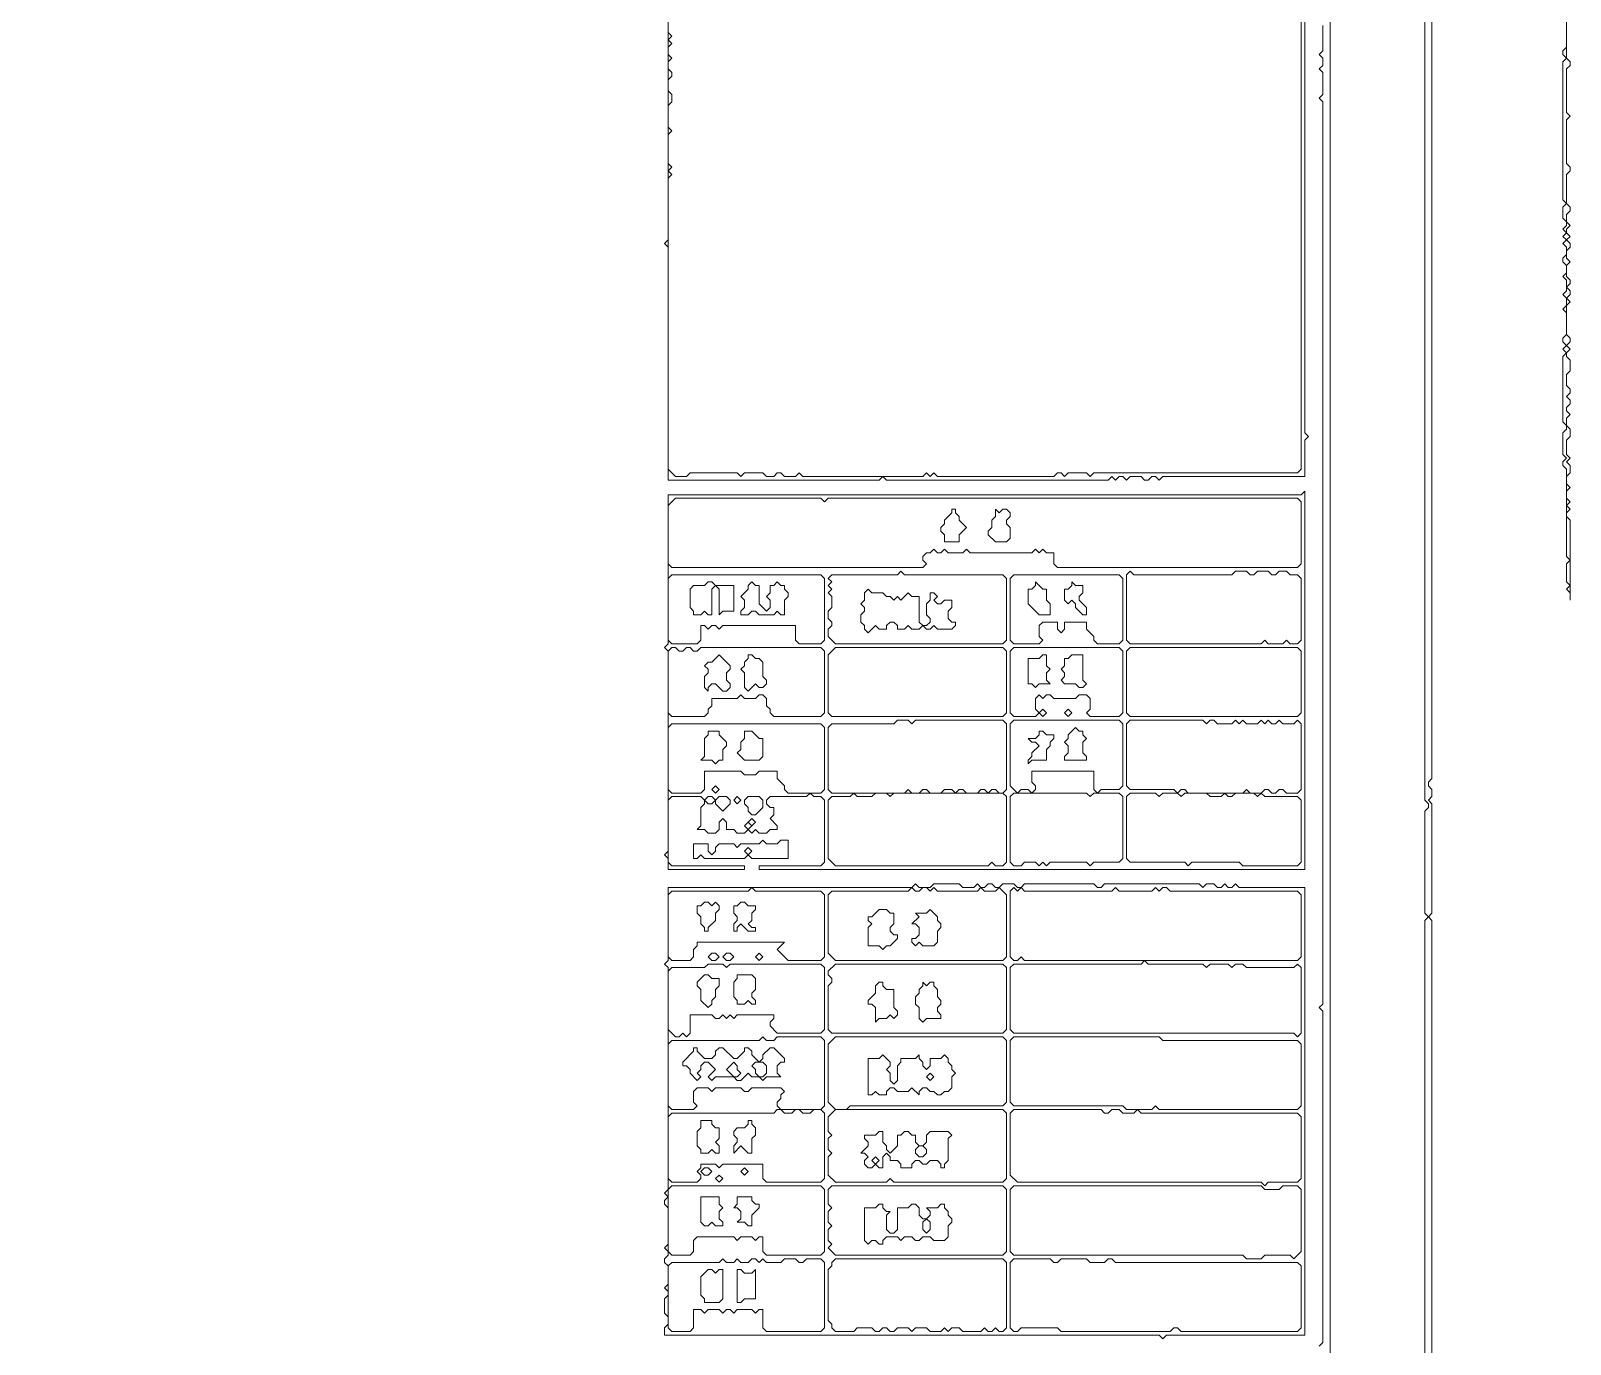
# Model space of a CAD drawing. Extents: x 4 to 2473, y 19 to 1752.
# Drawn here: x 2049.8 to 2473, y 260.5 to 621.5 of the extents above; entities that cross this region are included whole.
import ezdxf

# ---------------------------------------------------------------- set-up
doc = ezdxf.new("R2010")
doc.units = 0
doc.layers.add('TRACE_CURVE', color=3, linetype='Continuous', lineweight=0)
doc.layers.add('TRACE_TEXT_SYMBOL', color=6, linetype='Continuous', lineweight=0)

msp = doc.modelspace()

# ---------------------------------------------------------------- linework, layer by layer
at = {"layer": 'TRACE_CURVE', "color": 3}
for points in [[(2225, 1532), (2225, 564), (2224, 563), (2225, 562), (2225, 498), (2283, 498), (2284, 499), (2285, 498), (2346, 498), (2347, 499), (2348, 498), (2349, 499), (2350, 499), (2351, 498), (2352, 499), (2355, 499), (2356, 498), (2357, 498), (2358, 499), (2359, 499), (2360, 498), (2361, 499), (2400, 499), (2400, 509), (2401, 510), (2400, 511), (2400, 654)], [(2009, 50), (2062, 50), (2063, 51), (2065, 51), (2066, 50), (2075, 50), (2076, 51), (2077, 50), (2080, 50), (2081, 51), (2211, 51), (2212, 52), (2227, 52), (2228, 51), (2230, 51), (2231, 52), (2232, 51), (2233, 52), (2399, 52), (2400, 53), (2401, 53), (2402, 52), (2407, 52), (2407, 913)], [(2435, 25), (2435, 377), (2434, 378), (2435, 379), (2435, 409), (2434, 410), (2435, 411), (2435, 413), (2434, 414), (2434, 415), (2435, 416), (2435, 821)], [(2399, 816), (2399, 501), (2398, 500), (2342, 500), (2341, 499), (2340, 500), (2335, 500), (2334, 499), (2333, 500), (2332, 500), (2331, 499), (2299, 499), (2298, 500), (2297, 499), (2296, 500), (2295, 499), (2262, 499), (2261, 500), (2260, 499), (2257, 499), (2256, 500), (2255, 500), (2254, 499), (2252, 499), (2251, 500), (2246, 500), (2245, 499)], [(2433, 690), (2433, 410), (2434, 409), (2434, 408), (2433, 407), (2433, 379), (2434, 378), (2433, 377), (2433, 173)], [(2472, 677), (2472, 617), (2471, 616), (2471, 615)], [(2473, 613), (2472, 614), (2472, 629)], [(2245, 499), (2244, 500), (2231, 500), (2230, 499), (2227, 499), (2225, 501), (2225, 581), (2226, 582), (2225, 583), (2226, 584), (2225, 585), (2225, 593), (2226, 594), (2225, 595), (2225, 601), (2226, 602), (2226, 604), (2225, 605), (2225, 608), (2226, 609), (2226, 610), (2225, 611), (2225, 613), (2226, 614), (2225, 615), (2225, 617), (2226, 618), (2225, 619), (2226, 620), (2225, 621), (2225, 623)], [(2405, 623), (2405, 616), (2404, 615), (2405, 614), (2405, 612), (2404, 611), (2405, 610), (2405, 604), (2404, 603), (2405, 602), (2405, 354), (2404, 353), (2405, 352), (2405, 261), (2404, 260)], [(2471, 615), (2472, 614), (2471, 613), (2471, 575), (2472, 574), (2471, 573), (2471, 570), (2472, 569), (2472, 568), (2471, 567), (2472, 566), (2471, 565), (2472, 564), (2471, 563), (2472, 562), (2472, 560), (2471, 559), (2471, 558), (2472, 557), (2472, 555), (2471, 554), (2472, 553), (2472, 550), (2471, 549), (2472, 548), (2472, 546), (2471, 545), (2472, 544), (2472, 538), (2471, 537), (2471, 536), (2472, 535), (2471, 534), (2472, 533), (2471, 532), (2471, 514), (2472, 513), (2472, 512), (2471, 511), (2471, 505), (2472, 504), (2471, 503), (2471, 502), (2472, 501), (2472, 477), (2473, 476), (2472, 475), (2472, 470), (2473, 469), (2472, 468), (2473, 467), (2473, 465), (2473, 487), (2472, 488), (2472, 489), (2473, 490), (2472, 491), (2473, 492), (2472, 493), (2472, 495), (2473, 496), (2472, 497), (2472, 499), (2473, 500)], [(2473, 500), (2473, 502), (2472, 503), (2473, 504), (2472, 505), (2472, 509), (2473, 510), (2473, 512), (2472, 513), (2472, 515), (2473, 516), (2472, 517), (2472, 518), (2473, 519), (2473, 520), (2472, 521), (2473, 522), (2473, 523), (2472, 524), (2472, 527), (2473, 528), (2473, 531), (2472, 532), (2472, 533), (2473, 534), (2472, 535), (2473, 536), (2473, 537), (2472, 538), (2472, 546), (2473, 547), (2472, 548), (2473, 549), (2473, 550), (2472, 551), (2473, 552), (2473, 553), (2472, 554), (2472, 557), (2473, 558), (2472, 559), (2472, 561), (2473, 562), (2473, 563), (2472, 564), (2473, 565), (2472, 566), (2472, 567), (2473, 568), (2472, 569), (2472, 571), (2473, 572), (2473, 573), (2472, 574), (2472, 582), (2473, 583), (2473, 584), (2472, 585), (2472, 597), (2473, 598), (2472, 599), (2472, 611), (2473, 612), (2473, 613)], [(2293, 387), (2292, 386), (2225, 386), (2225, 366), (2224, 365), (2225, 364), (2225, 303), (2224, 302), (2225, 301), (2224, 300), (2224, 299), (2225, 298), (2225, 288), (2224, 287), (2225, 286), (2225, 285), (2224, 284), (2224, 283), (2225, 282), (2225, 277), (2224, 276), (2225, 275), (2225, 274), (2224, 273), (2224, 269), (2225, 268), (2225, 266), (2224, 265), (2224, 263), (2360, 263), (2361, 262), (2362, 263), (2400, 263), (2400, 386), (2382, 386), (2381, 387), (2380, 386), (2379, 386), (2378, 387), (2377, 386), (2376, 386), (2375, 387), (2373, 387), (2372, 386), (2371, 387), (2345, 387), (2344, 386), (2343, 386), (2342, 387), (2323, 387), (2322, 386), (2321, 386), (2320, 387), (2317, 387), (2316, 386), (2315, 386), (2314, 387), (2313, 387), (2312, 386), (2311, 386), (2310, 387), (2309, 386), (2306, 386), (2305, 387)], [(2305, 387), (2298, 387), (2297, 386), (2294, 386), (2293, 387)]]:
    msp.add_lwpolyline(points, dxfattribs=at)
for points in [[(2400, 495), (2399, 494), (2225, 494), (2225, 453), (2224, 452), (2225, 451), (2225, 396), (2224, 395), (2225, 394), (2225, 391), (2246, 391), (2246, 392), (2226, 392), (2225, 393), (2225, 410), (2226, 411), (2234, 411), (2235, 410), (2235, 409), (2234, 408), (2234, 403), (2233, 402), (2235, 402), (2236, 401), (2238, 401), (2239, 402), (2239, 404), (2240, 405), (2241, 404), (2241, 402), (2243, 402), (2244, 401), (2246, 401), (2247, 402), (2248, 401), (2249, 402), (2250, 401), (2252, 401), (2253, 402), (2255, 402), (2255, 403), (2253, 405), (2254, 406), (2254, 408), (2253, 408), (2252, 409), (2252, 410), (2253, 411), (2263, 411), (2264, 412), (2265, 411), (2267, 411), (2268, 410), (2268, 393), (2267, 392), (2250, 392), (2250, 391), (2400, 391)], [(2227, 493), (2267, 493), (2268, 492), (2269, 493), (2398, 493), (2399, 492), (2399, 475), (2398, 474), (2332, 474), (2331, 475), (2331, 478), (2329, 478), (2328, 479), (2327, 478), (2326, 479), (2325, 478), (2308, 478), (2307, 479), (2306, 478), (2302, 478), (2301, 479), (2300, 478), (2299, 478), (2298, 479), (2297, 478), (2296, 478), (2295, 477), (2295, 476), (2296, 475), (2295, 474), (2226, 474), (2225, 475), (2225, 491)], [(2225, 471), (2226, 472), (2267, 472), (2268, 471), (2268, 454), (2267, 453), (2261, 453), (2260, 454), (2260, 458), (2240, 458), (2239, 457), (2238, 458), (2237, 458), (2236, 457), (2235, 458), (2234, 458), (2234, 454), (2233, 453), (2226, 453), (2225, 454)], [(2288, 472), (2289, 473), (2290, 472), (2317, 472), (2318, 471), (2318, 454), (2317, 453), (2271, 453), (2269, 455), (2269, 457), (2270, 458), (2270, 459), (2269, 460), (2269, 462), (2270, 463), (2270, 466), (2269, 467), (2270, 468), (2269, 469), (2270, 470), (2269, 471), (2270, 472)], [(2319, 471), (2320, 472), (2349, 472), (2350, 471), (2350, 454), (2349, 453), (2343, 453), (2342, 454), (2342, 455), (2340, 457), (2340, 459), (2334, 459), (2334, 457), (2333, 456), (2332, 457), (2332, 459), (2328, 459), (2327, 458), (2327, 455), (2328, 454), (2327, 453), (2320, 453), (2319, 454)], [(2351, 472), (2352, 473), (2353, 472), (2380, 472), (2381, 473), (2384, 473), (2385, 472), (2386, 472), (2387, 473), (2390, 473), (2391, 472), (2392, 472), (2393, 473), (2395, 473), (2396, 472), (2398, 472), (2399, 471), (2399, 454), (2398, 453), (2396, 453), (2395, 454), (2394, 453), (2390, 453), (2389, 454), (2388, 453), (2352, 453), (2351, 454)], [(2225, 451), (2226, 452), (2227, 452), (2228, 451), (2229, 451), (2230, 452), (2231, 452), (2232, 451), (2233, 451), (2234, 452), (2267, 452), (2268, 451), (2268, 434), (2267, 433), (2254, 433), (2253, 434), (2253, 435), (2252, 436), (2252, 438), (2251, 439), (2250, 439), (2249, 438), (2246, 438), (2245, 439), (2244, 438), (2237, 438), (2237, 436), (2236, 435), (2236, 434), (2235, 433), (2226, 433), (2225, 434)], [(2271, 452), (2317, 452), (2318, 451), (2318, 434), (2317, 433), (2270, 433), (2269, 434), (2269, 450)], [(2319, 451), (2320, 452), (2349, 452), (2350, 451), (2350, 434), (2349, 433), (2341, 433), (2340, 434), (2341, 435), (2341, 438), (2340, 439), (2338, 439), (2337, 438), (2331, 438), (2330, 439), (2329, 439), (2328, 438), (2327, 439), (2326, 438), (2326, 435), (2327, 434), (2326, 433), (2320, 433), (2319, 434)], [(2351, 451), (2352, 452), (2398, 452), (2399, 451), (2399, 434), (2398, 433), (2352, 433), (2351, 434)], [(2287, 431), (2288, 432), (2291, 432), (2292, 431), (2293, 432), (2317, 432), (2318, 431), (2318, 413), (2317, 412), (2316, 412), (2315, 413), (2314, 413), (2313, 412), (2312, 413), (2311, 413), (2310, 412), (2307, 412), (2306, 413), (2305, 413), (2304, 412), (2303, 413), (2301, 413), (2300, 412), (2297, 412), (2296, 413), (2295, 413), (2294, 412), (2292, 412), (2291, 413), (2290, 412), (2270, 412), (2269, 413), (2269, 430), (2270, 431)], [(2319, 431), (2320, 432), (2349, 432), (2350, 431), (2350, 414), (2349, 413), (2344, 413), (2343, 412), (2342, 413), (2342, 418), (2325, 418), (2325, 415), (2326, 414), (2326, 413), (2325, 412), (2324, 413), (2322, 413), (2321, 412), (2319, 414)], [(2327, 434), (2328, 435), (2329, 434), (2328, 433)], [(2334, 434), (2335, 435), (2336, 434), (2335, 433)], [(2351, 431), (2352, 432), (2372, 432), (2373, 431), (2374, 432), (2375, 432), (2376, 431), (2380, 431), (2381, 432), (2382, 431), (2383, 432), (2384, 431), (2387, 431), (2388, 432), (2389, 431), (2390, 432), (2391, 431), (2392, 431), (2393, 432), (2394, 431), (2397, 431), (2398, 432), (2399, 431), (2399, 413), (2398, 412), (2395, 412), (2394, 413), (2393, 413), (2392, 412), (2391, 412), (2390, 413), (2389, 413), (2388, 412), (2385, 412), (2384, 413), (2383, 412), (2368, 412), (2367, 413), (2366, 413), (2365, 412), (2364, 413), (2352, 413), (2351, 414)], [(2225, 430), (2226, 431), (2267, 431), (2268, 430), (2268, 413), (2267, 412), (2258, 412), (2257, 413), (2257, 414), (2255, 416), (2255, 418), (2250, 418), (2249, 417), (2246, 417), (2245, 418), (2235, 418), (2235, 413), (2234, 412), (2226, 412), (2225, 413)], [(2235, 410), (2236, 411), (2237, 411), (2238, 410), (2237, 409), (2236, 409)], [(2237, 413), (2238, 414), (2239, 413), (2238, 412)], [(2238, 410), (2239, 411), (2241, 411), (2242, 410), (2242, 409), (2240, 407), (2238, 409)], [(2243, 410), (2244, 411), (2245, 410), (2244, 409)], [(2246, 410), (2247, 411), (2250, 411), (2251, 410), (2251, 408), (2249, 406), (2248, 406), (2247, 407), (2247, 408), (2246, 409)], [(2275, 411), (2276, 412), (2277, 411), (2281, 411), (2282, 412), (2285, 412), (2286, 411), (2287, 412), (2317, 412), (2318, 411), (2318, 393), (2317, 392), (2315, 392), (2314, 393), (2313, 392), (2271, 392), (2269, 394), (2269, 410), (2270, 411)], [(2319, 411), (2320, 412), (2340, 412), (2341, 411), (2342, 412), (2349, 412), (2350, 411), (2350, 394), (2349, 393), (2342, 393), (2341, 392), (2340, 393), (2330, 393), (2329, 392), (2328, 393), (2327, 392), (2326, 393), (2323, 393), (2322, 392), (2320, 392), (2319, 393)], [(2351, 411), (2352, 412), (2359, 412), (2360, 411), (2361, 412), (2365, 412), (2366, 411), (2367, 412), (2373, 412), (2374, 411), (2377, 411), (2378, 412), (2379, 411), (2380, 411), (2381, 412), (2386, 412), (2387, 411), (2388, 412), (2389, 411), (2398, 411), (2399, 410), (2399, 393), (2398, 392), (2383, 392), (2382, 393), (2369, 393), (2368, 392), (2367, 393), (2352, 393), (2351, 394)], [(2246, 403), (2247, 404), (2248, 403), (2247, 402)], [(2247, 404), (2248, 405), (2249, 404), (2248, 403)], [(2247, 385), (2248, 386), (2249, 385), (2267, 385), (2268, 384), (2268, 367), (2267, 366), (2258, 366), (2255, 369), (2257, 371), (2233, 371), (2233, 370), (2232, 369), (2232, 367), (2231, 366), (2226, 366), (2225, 367), (2225, 384), (2226, 385)], [(2291, 385), (2292, 386), (2293, 385), (2294, 385), (2295, 386), (2296, 386), (2297, 385), (2298, 386), (2299, 385), (2310, 385), (2311, 386), (2312, 385), (2315, 385), (2316, 386), (2318, 384), (2318, 367), (2317, 366), (2271, 366), (2269, 368), (2269, 384), (2270, 385)], [(2319, 385), (2320, 386), (2321, 385), (2322, 386), (2323, 385), (2347, 385), (2348, 386), (2349, 385), (2358, 385), (2359, 386), (2360, 385), (2361, 386), (2362, 386), (2363, 385), (2398, 385), (2399, 384), (2399, 367), (2398, 366), (2323, 366), (2322, 367), (2321, 366), (2320, 366), (2319, 367)], [(2235, 364), (2236, 365), (2240, 365), (2241, 364), (2242, 365), (2267, 365), (2268, 364), (2268, 347), (2267, 346), (2255, 346), (2253, 348), (2253, 349), (2254, 350), (2254, 351), (2244, 351), (2243, 350), (2242, 351), (2241, 350), (2240, 351), (2239, 350), (2238, 350), (2237, 351), (2231, 351), (2231, 346), (2230, 345), (2229, 346), (2228, 345), (2227, 345), (2225, 347), (2225, 363), (2226, 364)], [(2236, 367), (2237, 368), (2238, 368), (2239, 367), (2238, 366), (2237, 366)], [(2240, 367), (2241, 368), (2242, 368), (2243, 367), (2242, 366), (2241, 366)], [(2249, 367), (2250, 368), (2251, 367), (2250, 366)], [(2271, 365), (2317, 365), (2318, 364), (2318, 347), (2317, 346), (2270, 346), (2269, 347), (2269, 359), (2270, 360), (2270, 361), (2269, 362), (2269, 363)], [(2355, 365), (2356, 366), (2357, 365), (2372, 365), (2373, 364), (2374, 365), (2379, 365), (2380, 364), (2381, 365), (2383, 365), (2384, 364), (2397, 364), (2398, 365), (2399, 364), (2399, 346), (2398, 345), (2397, 346), (2320, 346), (2319, 347), (2319, 364), (2320, 365)], [(2250, 344), (2251, 345), (2252, 344), (2254, 344), (2255, 345), (2267, 345), (2268, 344), (2268, 326), (2267, 325), (2256, 325), (2255, 326), (2255, 327), (2256, 328), (2256, 329), (2257, 330), (2256, 331), (2248, 331), (2247, 330), (2246, 330), (2245, 331), (2238, 331), (2237, 330), (2236, 331), (2233, 331), (2232, 330), (2232, 327), (2233, 326), (2232, 325), (2226, 325), (2225, 326), (2225, 343), (2226, 344)], [(2271, 345), (2317, 345), (2318, 344), (2318, 327), (2317, 326), (2275, 326), (2274, 325), (2271, 325), (2269, 327), (2269, 343)], [(2319, 344), (2320, 345), (2360, 345), (2361, 344), (2398, 344), (2399, 343), (2399, 326), (2398, 325), (2360, 325), (2359, 326), (2358, 325), (2351, 325), (2350, 326), (2320, 326), (2319, 327)], [(2254, 324), (2255, 325), (2256, 325), (2257, 324), (2259, 324), (2260, 325), (2261, 325), (2262, 324), (2264, 324), (2265, 325), (2267, 325), (2268, 324), (2268, 306), (2267, 305), (2252, 305), (2251, 306), (2251, 310), (2240, 310), (2239, 309), (2238, 310), (2234, 310), (2234, 309), (2233, 308), (2234, 307), (2234, 306), (2233, 305), (2226, 305), (2225, 306), (2225, 323), (2226, 324)], [(2271, 325), (2317, 325), (2318, 324), (2318, 306), (2317, 305), (2287, 305), (2286, 306), (2285, 305), (2271, 305), (2269, 307), (2269, 312), (2270, 313), (2269, 314), (2269, 317), (2270, 318), (2269, 319), (2269, 323)], [(2319, 324), (2320, 325), (2344, 325), (2345, 324), (2346, 324), (2347, 325), (2349, 325), (2350, 324), (2353, 324), (2354, 325), (2355, 324), (2398, 324), (2399, 323), (2399, 306), (2398, 305), (2390, 305), (2389, 304), (2388, 305), (2321, 305), (2319, 307)], [(2234, 308), (2235, 309), (2236, 309), (2237, 308), (2236, 307), (2235, 307)], [(2245, 308), (2246, 309), (2247, 308), (2246, 307)], [(2238, 306), (2239, 307), (2240, 306), (2239, 305)], [(2225, 303), (2226, 304), (2267, 304), (2268, 303), (2268, 286), (2267, 285), (2252, 285), (2251, 286), (2251, 290), (2250, 290), (2249, 289), (2248, 290), (2245, 290), (2244, 289), (2243, 290), (2233, 290), (2232, 289), (2232, 286), (2231, 285), (2226, 285), (2225, 286)], [(2269, 303), (2270, 304), (2317, 304), (2318, 303), (2318, 286), (2317, 285), (2271, 285), (2269, 287), (2270, 288), (2269, 289), (2269, 292), (2270, 293), (2269, 294), (2269, 297), (2270, 298), (2269, 299)], [(2319, 303), (2320, 304), (2388, 304), (2389, 303), (2393, 303), (2394, 304), (2398, 304), (2399, 303), (2399, 286), (2397, 284), (2396, 285), (2389, 285), (2388, 284), (2384, 284), (2383, 285), (2320, 285), (2319, 286)], [(2239, 283), (2240, 284), (2241, 283), (2243, 283), (2244, 284), (2245, 283), (2247, 283), (2248, 284), (2249, 284), (2250, 283), (2251, 284), (2252, 283), (2256, 283), (2257, 284), (2260, 284), (2261, 283), (2262, 283), (2263, 284), (2267, 284), (2268, 283), (2268, 265), (2267, 264), (2252, 264), (2251, 265), (2251, 270), (2250, 270), (2249, 269), (2248, 270), (2244, 270), (2243, 269), (2242, 270), (2241, 270), (2240, 269), (2239, 270), (2236, 270), (2235, 269), (2234, 270), (2232, 270), (2232, 265), (2231, 264), (2226, 264), (2225, 265), (2225, 282), (2226, 283)], [(2270, 283), (2271, 284), (2317, 284), (2318, 283), (2318, 265), (2317, 264), (2316, 264), (2315, 265), (2314, 264), (2313, 264), (2312, 265), (2311, 264), (2306, 264), (2305, 265), (2303, 265), (2302, 264), (2301, 265), (2300, 264), (2297, 264), (2296, 265), (2293, 265), (2292, 264), (2291, 265), (2288, 265), (2287, 264), (2286, 264), (2285, 265), (2284, 265), (2283, 264), (2282, 264), (2281, 265), (2277, 265), (2276, 264), (2271, 264), (2270, 265), (2270, 266), (2269, 267), (2269, 281), (2270, 282)], [(2319, 283), (2320, 284), (2330, 284), (2331, 283), (2332, 283), (2333, 284), (2340, 284), (2341, 283), (2345, 283), (2346, 284), (2347, 284), (2348, 283), (2398, 283), (2399, 282), (2399, 265), (2398, 264), (2366, 264), (2365, 265), (2364, 265), (2363, 264), (2333, 264), (2332, 265), (2322, 265), (2321, 264), (2320, 264), (2319, 265)]]:
    msp.add_lwpolyline(points, close=True, dxfattribs=at)
at = {"layer": 'TRACE_TEXT_SYMBOL', "color": 6}
for points in [[(2303, 490), (2303, 489), (2301, 487), (2301, 486), (2300, 485), (2300, 484), (2301, 483), (2301, 481), (2305, 481), (2305, 483), (2307, 485), (2305, 487), (2305, 488), (2304, 489), (2304, 490)], [(2315, 490), (2315, 488), (2314, 487), (2314, 485), (2313, 484), (2313, 483), (2315, 481), (2318, 481), (2319, 482), (2319, 485), (2318, 486), (2318, 487), (2319, 488), (2319, 489), (2318, 490), (2317, 490), (2316, 489)], [(2236, 470), (2235, 469), (2232, 469), (2231, 468), (2231, 463), (2232, 462), (2232, 461), (2234, 461), (2235, 462), (2236, 461), (2237, 461), (2237, 468), (2238, 469), (2239, 468), (2239, 461), (2240, 462), (2243, 462), (2243, 469), (2238, 469), (2237, 470)], [(2248, 470), (2247, 469), (2247, 468), (2245, 466), (2246, 465), (2246, 463), (2245, 462), (2245, 461), (2247, 461), (2248, 462), (2249, 462), (2250, 461), (2254, 461), (2255, 462), (2256, 461), (2257, 461), (2257, 465), (2258, 466), (2258, 467), (2257, 468), (2257, 469), (2256, 469), (2255, 470), (2254, 469), (2253, 469), (2253, 467), (2252, 466), (2253, 465), (2253, 463), (2252, 462), (2250, 464), (2250, 469), (2249, 469)], [(2326, 470), (2326, 469), (2325, 468), (2324, 468), (2324, 464), (2327, 461), (2330, 461), (2330, 464), (2329, 465), (2329, 468), (2328, 468)], [(2336, 470), (2336, 469), (2335, 468), (2334, 468), (2334, 465), (2335, 464), (2336, 465), (2337, 464), (2337, 463), (2339, 461), (2340, 461), (2340, 463), (2338, 465), (2338, 466), (2339, 467), (2339, 469), (2337, 469)], [(2280, 468), (2279, 467), (2279, 465), (2278, 464), (2279, 463), (2279, 462), (2278, 461), (2278, 459), (2279, 458), (2279, 457), (2280, 456), (2282, 458), (2283, 457), (2285, 457), (2285, 458), (2286, 459), (2287, 459), (2288, 458), (2288, 457), (2290, 457), (2291, 458), (2292, 457), (2294, 457), (2295, 458), (2296, 457), (2297, 457), (2298, 458), (2299, 457), (2303, 457), (2304, 458), (2304, 459), (2303, 459), (2302, 460), (2302, 462), (2303, 463), (2303, 465), (2301, 465), (2300, 464), (2299, 464), (2298, 465), (2299, 466), (2298, 467), (2297, 467), (2297, 465), (2296, 464), (2296, 461), (2297, 460), (2297, 459), (2296, 458), (2295, 458), (2294, 459), (2294, 466), (2292, 466), (2291, 467), (2289, 465), (2288, 466), (2287, 465), (2286, 466), (2285, 466), (2284, 467), (2281, 467)], [(2239, 450), (2237, 448), (2236, 448), (2235, 447), (2236, 446), (2236, 445), (2235, 444), (2235, 441), (2236, 440), (2236, 441), (2237, 442), (2238, 442), (2240, 440), (2241, 440), (2242, 441), (2242, 442), (2241, 443), (2241, 445), (2242, 446), (2242, 447)], [(2247, 450), (2247, 449), (2246, 448), (2246, 447), (2245, 446), (2246, 445), (2246, 441), (2247, 440), (2249, 442), (2250, 441), (2251, 441), (2252, 442), (2252, 443), (2251, 444), (2251, 448), (2250, 449), (2249, 449), (2248, 450)], [(2328, 450), (2327, 449), (2324, 449), (2324, 442), (2325, 442), (2326, 441), (2327, 442), (2330, 442), (2329, 443), (2329, 445), (2330, 446), (2329, 447), (2329, 450)], [(2336, 450), (2335, 449), (2334, 449), (2334, 447), (2333, 446), (2334, 445), (2334, 444), (2333, 443), (2334, 442), (2337, 442), (2338, 441), (2339, 441), (2340, 442), (2339, 443), (2339, 450)], [(2236, 429), (2236, 428), (2235, 427), (2235, 422), (2234, 421), (2237, 421), (2238, 420), (2239, 421), (2240, 421), (2240, 424), (2241, 425), (2241, 426), (2239, 428), (2239, 429)], [(2246, 429), (2246, 427), (2245, 426), (2245, 424), (2244, 423), (2246, 421), (2250, 421), (2251, 422), (2251, 427), (2250, 427), (2248, 429)], [(2327, 429), (2327, 428), (2326, 427), (2324, 427), (2325, 426), (2326, 426), (2327, 425), (2325, 423), (2325, 422), (2324, 421), (2324, 420), (2325, 421), (2329, 421), (2329, 424), (2330, 425), (2330, 426), (2331, 427), (2331, 428), (2329, 428), (2328, 429)], [(2337, 430), (2335, 428), (2335, 427), (2334, 426), (2335, 425), (2335, 423), (2334, 422), (2334, 421), (2340, 421), (2340, 422), (2339, 423), (2339, 426), (2340, 427), (2339, 428), (2339, 429), (2338, 429)], [(2251, 399), (2250, 398), (2245, 398), (2244, 397), (2243, 398), (2239, 398), (2238, 397), (2238, 396), (2237, 395), (2236, 396), (2236, 398), (2232, 398), (2232, 394), (2233, 394), (2234, 395), (2235, 394), (2246, 394), (2247, 395), (2248, 394), (2258, 394), (2258, 399), (2256, 399), (2255, 398), (2252, 398)], [(2246, 396), (2247, 397), (2248, 396), (2247, 395)], [(2235, 382), (2234, 381), (2233, 381), (2233, 379), (2234, 378), (2234, 376), (2235, 375), (2235, 374), (2236, 374), (2236, 375), (2238, 377), (2238, 379), (2239, 380), (2239, 381), (2238, 382), (2237, 381), (2236, 382)], [(2245, 382), (2244, 381), (2243, 381), (2243, 379), (2244, 378), (2244, 377), (2243, 376), (2243, 374), (2244, 374), (2244, 375), (2245, 376), (2247, 374), (2249, 374), (2249, 375), (2248, 375), (2247, 376), (2248, 377), (2248, 379), (2249, 380), (2249, 381), (2247, 381), (2246, 382)], [(2283, 380), (2281, 378), (2280, 378), (2280, 377), (2281, 376), (2280, 375), (2280, 370), (2283, 370), (2284, 369), (2285, 370), (2286, 370), (2288, 372), (2288, 373), (2287, 373), (2286, 374), (2286, 375), (2287, 376), (2287, 379), (2286, 379), (2285, 380)], [(2297, 380), (2296, 379), (2293, 379), (2294, 378), (2292, 376), (2293, 376), (2294, 375), (2294, 373), (2293, 372), (2292, 372), (2292, 371), (2293, 370), (2294, 371), (2295, 370), (2298, 370), (2299, 371), (2299, 374), (2300, 375), (2300, 376), (2299, 377), (2299, 378)], [(2235, 362), (2233, 360), (2233, 359), (2234, 358), (2234, 355), (2236, 353), (2237, 354), (2237, 355), (2238, 356), (2238, 358), (2239, 359), (2239, 361), (2237, 361), (2236, 362)], [(2244, 362), (2244, 361), (2243, 360), (2243, 356), (2244, 355), (2244, 354), (2246, 354), (2247, 355), (2248, 354), (2249, 354), (2249, 355), (2248, 356), (2248, 357), (2249, 358), (2249, 361), (2248, 362)], [(2283, 360), (2282, 359), (2282, 357), (2280, 355), (2280, 354), (2281, 354), (2282, 353), (2282, 349), (2283, 350), (2285, 350), (2286, 351), (2287, 350), (2288, 351), (2288, 352), (2287, 353), (2287, 358), (2285, 358), (2284, 359), (2284, 360)], [(2295, 360), (2295, 359), (2294, 358), (2294, 357), (2293, 356), (2293, 354), (2294, 353), (2294, 350), (2295, 349), (2296, 350), (2300, 350), (2300, 351), (2299, 352), (2299, 353), (2300, 354), (2300, 355), (2299, 356), (2299, 358), (2298, 359), (2298, 360), (2297, 360), (2296, 359)], [(2232, 342), (2232, 341), (2229, 338), (2229, 337), (2230, 337), (2231, 336), (2231, 335), (2233, 333), (2234, 334), (2233, 335), (2234, 336), (2234, 337), (2235, 338), (2236, 338), (2238, 336), (2236, 334), (2237, 333), (2238, 334), (2243, 334), (2244, 333), (2245, 333), (2247, 335), (2248, 334), (2250, 334), (2251, 333), (2252, 334), (2256, 334), (2255, 335), (2255, 337), (2256, 338), (2257, 338), (2257, 339), (2254, 342), (2253, 342), (2251, 340), (2251, 339), (2250, 338), (2248, 340), (2248, 341), (2247, 342), (2246, 342), (2246, 341), (2244, 339), (2243, 339), (2240, 342), (2239, 342), (2238, 341), (2238, 340), (2237, 339), (2235, 339), (2233, 341), (2233, 342)], [(2284, 340), (2283, 339), (2280, 339), (2280, 329), (2281, 329), (2282, 330), (2283, 329), (2285, 329), (2285, 330), (2286, 331), (2287, 331), (2288, 330), (2291, 330), (2292, 331), (2294, 329), (2294, 330), (2295, 331), (2296, 331), (2297, 330), (2298, 330), (2299, 329), (2300, 329), (2301, 330), (2302, 330), (2303, 331), (2303, 334), (2304, 335), (2303, 336), (2303, 337), (2302, 338), (2302, 339), (2301, 340), (2300, 339), (2297, 339), (2297, 337), (2296, 336), (2295, 337), (2295, 338), (2294, 339), (2294, 340), (2293, 339), (2289, 339), (2289, 338), (2288, 337), (2288, 333), (2287, 332), (2286, 333), (2286, 335), (2285, 336), (2286, 337), (2286, 338)], [(2243, 338), (2244, 337), (2244, 336), (2245, 335), (2244, 334), (2243, 334), (2241, 336)], [(2248, 337), (2249, 338), (2251, 338), (2252, 337), (2252, 335), (2251, 334), (2250, 334), (2249, 335), (2249, 336)], [(2296, 334), (2297, 335), (2298, 334), (2297, 333)], [(2234, 322), (2234, 320), (2233, 319), (2233, 315), (2234, 314), (2234, 313), (2236, 313), (2237, 314), (2238, 313), (2239, 313), (2239, 315), (2238, 316), (2239, 317), (2239, 320), (2238, 320), (2237, 321), (2237, 322)], [(2247, 322), (2247, 321), (2246, 320), (2244, 320), (2243, 319), (2243, 318), (2244, 317), (2244, 316), (2243, 315), (2243, 313), (2245, 315), (2247, 313), (2248, 313), (2248, 317), (2249, 318), (2249, 320), (2248, 321), (2248, 322)], [(2283, 319), (2282, 318), (2279, 318), (2279, 317), (2280, 316), (2280, 315), (2278, 313), (2279, 313), (2280, 312), (2279, 311), (2279, 310), (2280, 309), (2281, 309), (2282, 310), (2283, 309), (2284, 309), (2284, 312), (2285, 313), (2286, 312), (2286, 311), (2288, 311), (2289, 310), (2289, 309), (2292, 309), (2292, 310), (2293, 311), (2294, 311), (2295, 310), (2296, 310), (2297, 311), (2299, 311), (2300, 310), (2300, 309), (2301, 309), (2301, 310), (2302, 311), (2302, 317), (2303, 318), (2302, 319), (2297, 319), (2296, 318), (2296, 316), (2295, 315), (2294, 315), (2293, 316), (2293, 318), (2292, 318), (2291, 319), (2290, 319), (2289, 318), (2288, 318), (2288, 315), (2286, 313), (2285, 314), (2285, 315), (2284, 316), (2284, 319)], [(2293, 314), (2294, 315), (2295, 315), (2296, 314), (2296, 313), (2295, 312), (2294, 312), (2293, 313)], [(2281, 311), (2282, 312), (2283, 311), (2282, 310)], [(2234, 301), (2234, 294), (2235, 293), (2236, 293), (2237, 294), (2238, 293), (2240, 293), (2240, 294), (2239, 295), (2239, 297), (2240, 298), (2239, 299), (2239, 301)], [(2244, 301), (2244, 299), (2243, 298), (2244, 298), (2245, 297), (2245, 295), (2244, 294), (2246, 294), (2247, 293), (2248, 293), (2248, 296), (2250, 298), (2250, 299), (2249, 299), (2248, 300), (2248, 301)], [(2283, 299), (2282, 298), (2279, 298), (2279, 289), (2280, 288), (2281, 289), (2282, 289), (2283, 288), (2284, 288), (2284, 289), (2285, 290), (2288, 290), (2289, 289), (2290, 290), (2292, 290), (2293, 289), (2294, 289), (2295, 290), (2297, 290), (2298, 289), (2301, 289), (2302, 290), (2302, 293), (2303, 294), (2303, 295), (2302, 296), (2302, 297), (2301, 298), (2301, 299), (2300, 299), (2299, 298), (2296, 298), (2297, 297), (2297, 296), (2296, 295), (2295, 295), (2294, 296), (2294, 298), (2293, 299), (2292, 299), (2291, 298), (2288, 298), (2288, 292), (2287, 291), (2286, 291), (2285, 292), (2285, 296), (2286, 297), (2285, 297), (2284, 298), (2284, 299)], [(2295, 294), (2296, 295), (2297, 294), (2297, 292), (2296, 291), (2295, 292)], [(2236, 281), (2234, 279), (2234, 274), (2235, 273), (2235, 272), (2239, 272), (2240, 273), (2240, 281), (2239, 281), (2238, 280), (2237, 281)], [(2244, 281), (2244, 272), (2245, 272), (2246, 273), (2249, 273), (2249, 281), (2248, 280), (2246, 280), (2245, 281)]]:
    msp.add_lwpolyline(points, close=True, dxfattribs=at)

doc.saveas('drawing.dxf')
